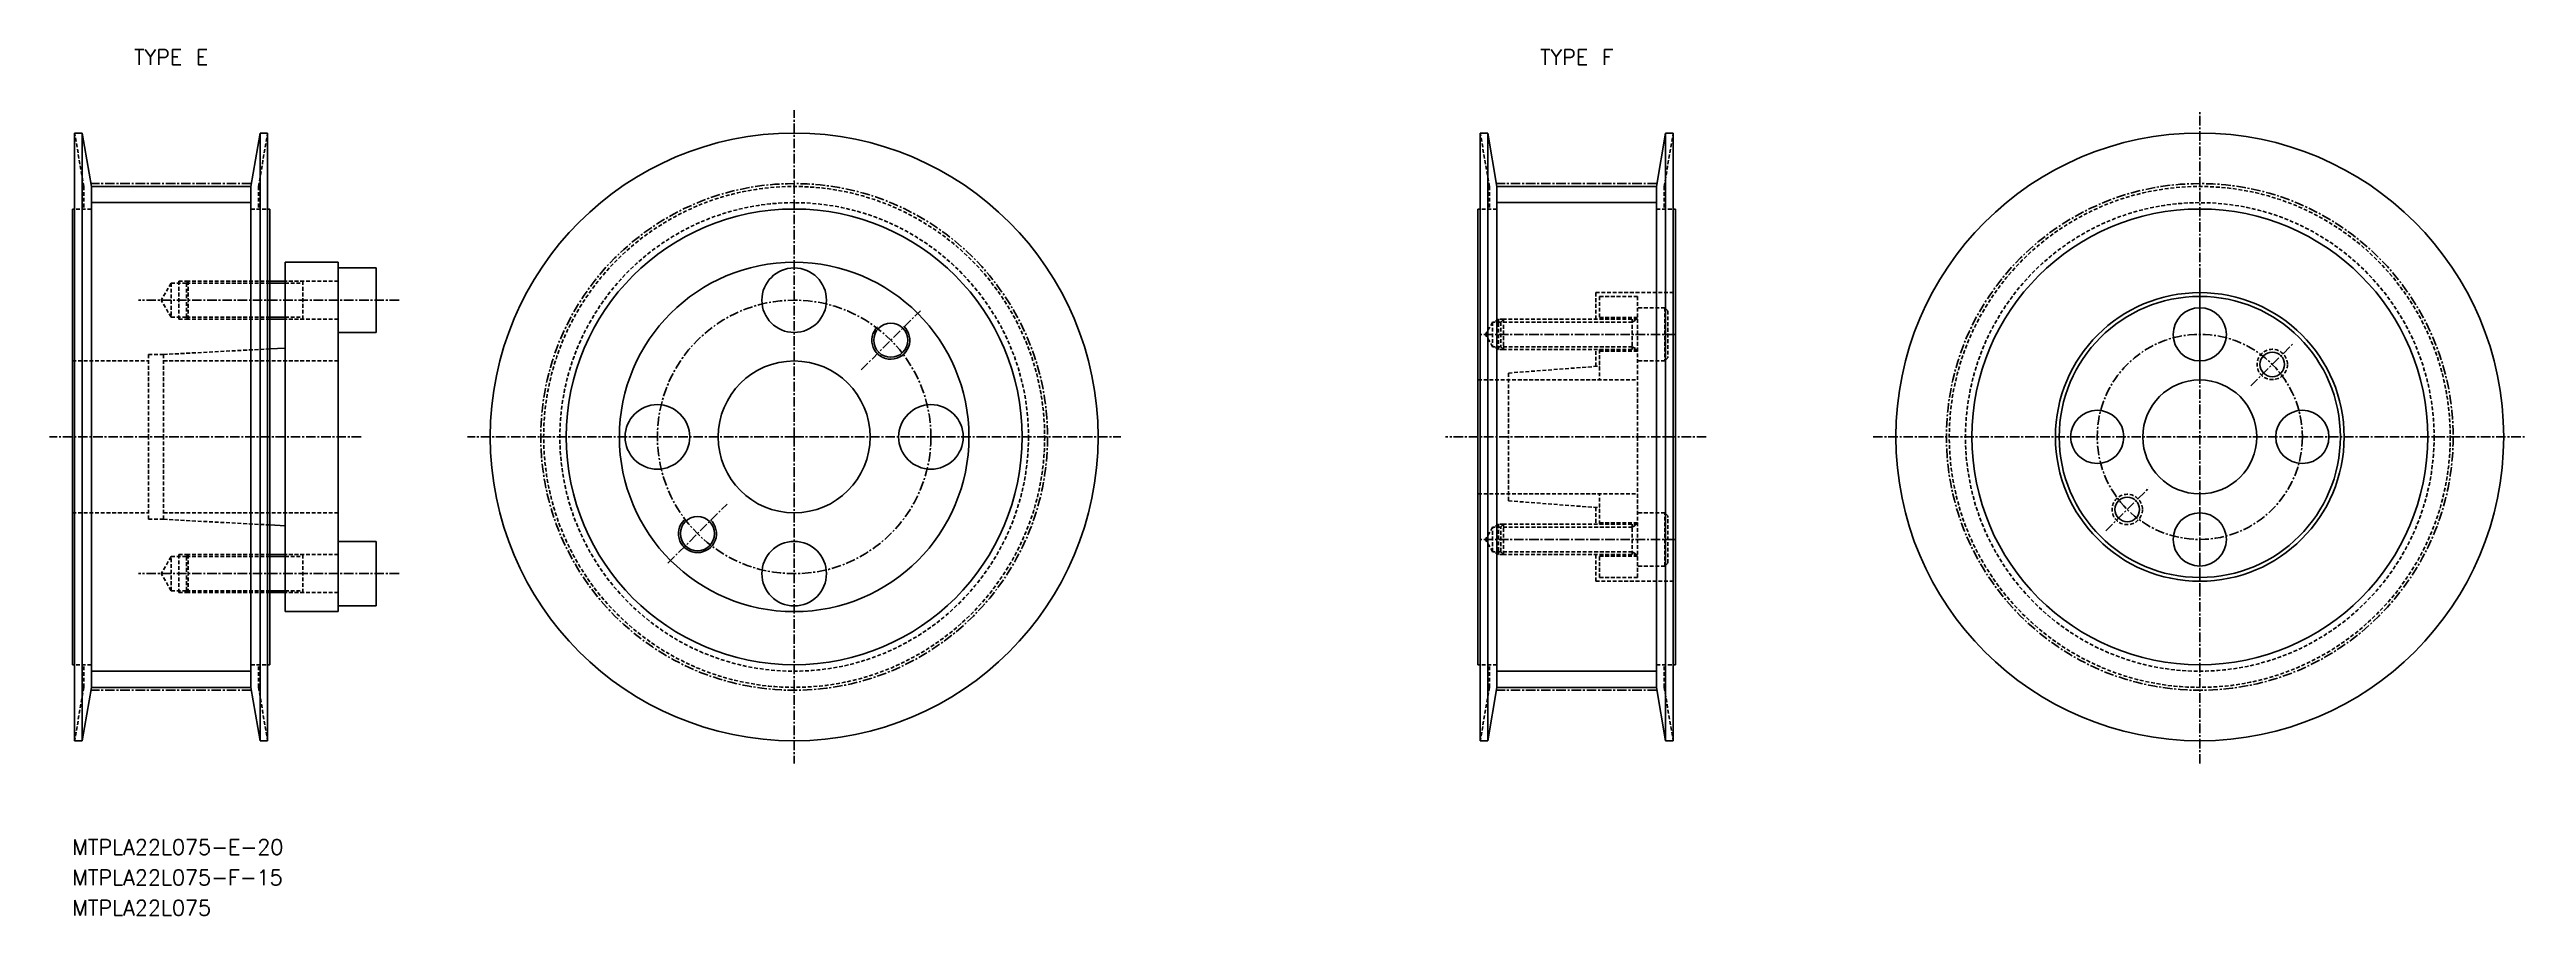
# Model space of a CAD drawing. Extents: x -35 to 291, y 49 to 163.
import ezdxf
from ezdxf.enums import TextEntityAlignment as Align

# ---------------------------------------------------------------- set-up
doc = ezdxf.new("R2010")
doc.units = 0
doc.linetypes.add('CENTER', pattern=[2, 1.25, -0.25, 0.25, -0.25])
doc.linetypes.add('DASHED', pattern=[0.75, 0.5, -0.25])
doc.layers.get('0').update_dxf_attribs({"linetype": 'CONTINUOUS'})
doc.layers.add('CENTER', color=1, linetype='CENTER')
doc.styles.add('MISUMI', font='txt.shx')

msp = doc.modelspace()

# ---------------------------------------------------------------- linework, layer by layer
at = {"color": 3, "linetype": 'DASHED'}
for p, q in [((-30.81, 144.57), (-32.01, 151.6)), ((-7.81, 144.57), (-6.61, 151.6)), ((154.19, 144.57), (152.99, 151.6)), ((177.19, 144.57), (178.39, 151.6)), ((-30.81, 144.57), (-30.81, 141.6)), ((-7.81, 144.57), (-7.81, 141.6)), ((154.19, 144.57), (154.19, 141.6)), ((177.19, 144.57), (177.19, 141.6)), ((-29.81, 141.6), (-32.01, 141.6)), ((-8.81, 141.6), (-6.61, 141.6)), ((155.19, 141.6), (152.99, 141.6)), ((176.19, 141.6), (178.39, 141.6)), ((-19.31, 131.85), (-20.61, 129.6)), ((-17.31, 131.85), (-19.31, 131.85)), ((-19.31, 131.85), (-19.31, 127.35)), ((-17.06, 132.1), (-18.31, 132.1)), ((-18.31, 132.1), (-18.31, 129.6)), ((-17.06, 132.1), (-17.31, 131.85)), ((-17.31, 131.85), (-6.31, 131.85)), ((-17.31, 131.85), (-17.31, 129.6)), ((-6.31, 132.1), (-17.06, 132.1)), ((-17.06, 132.1), (-17.06, 129.6)), ((2.69, 132.1), (-4.31, 132.1)), ((-4.31, 131.85), (-1.98, 131.85)), ((-1.98, 132.1), (-1.98, 129.6)), ((168.19, 130.6), (178.69, 130.6)), ((168.19, 127.1), (168.19, 130.6)), ((-19.31, 127.35), (-20.61, 129.6)), ((-17.31, 127.35), (-19.31, 127.35)), ((-18.31, 127.1), (-18.31, 129.6)), ((-17.31, 127.35), (-17.31, 129.6)), ((-17.31, 127.35), (-6.31, 127.35)), ((-17.06, 127.1), (-17.31, 127.35)), ((-17.06, 127.1), (-17.06, 129.6)), ((-4.31, 127.35), (-1.98, 127.35)), ((-1.98, 127.1), (-1.98, 129.6)), ((173.69, 130.1), (168.69, 130.1)), ((168.69, 130.1), (168.69, 127.1)), ((173.69, 127.3), (168.69, 127.3)), ((173.69, 130.1), (173.69, 111.6)), ((177.29, 128.6), (173.69, 128.6)), ((177.29, 128.6), (177.29, 121.6)), ((177.29, 128.6), (177.69, 128.2)), ((177.69, 128.2), (177.69, 122)), ((-17.06, 127.1), (-18.31, 127.1)), ((-6.31, 127.1), (-17.06, 127.1)), ((2.69, 127.1), (-4.31, 127.1)), ((154.62, 126.72), (153.69, 125.1)), ((154.62, 123.48), (153.69, 125.1)), ((154.62, 126.72), (154.62, 123.48)), ((155.69, 126.72), (154.62, 126.72)), ((155.41, 127.1), (154.76, 126.72)), ((155.41, 123.1), (155.41, 127.1)), ((156.06, 127.1), (155.41, 127.1)), ((155.69, 126.72), (156.06, 127.1)), ((172.99, 126.72), (155.69, 126.72)), ((155.69, 126.72), (155.69, 123.48)), ((173.69, 127.1), (156.06, 127.1)), ((156.06, 127.1), (156.06, 123.1)), ((172.99, 127.1), (172.99, 123.1)), ((172.99, 126.72), (173.64, 127.1)), ((-32.31, 121.6), (-22.31, 121.6)), ((-22.31, 122.45), (-22.31, 111.6)), ((-22.31, 122.45), (-20.31, 122.45)), ((-20.31, 122.45), (-6.31, 123.19)), ((-20.31, 122.45), (-20.31, 111.6)), ((-20.31, 121.6), (2.69, 121.6)), ((155.69, 123.48), (154.62, 123.48)), ((155.41, 123.1), (154.76, 123.48)), ((156.06, 123.1), (155.41, 123.1)), ((172.99, 123.48), (155.69, 123.48)), ((156.06, 123.1), (155.69, 123.48)), ((173.69, 123.1), (156.06, 123.1)), ((156.69, 120.01), (168.69, 120.92)), ((168.19, 120.89), (168.19, 123.1)), ((168.69, 123.1), (168.69, 119.1)), ((173.69, 122.9), (168.69, 122.9)), ((172.99, 123.48), (173.64, 123.1)), ((177.29, 121.6), (173.69, 121.6)), ((177.29, 121.6), (177.69, 122)), ((152.69, 119.1), (173.69, 119.1)), ((156.69, 120.01), (156.69, 111.6)), ((-22.31, 100.75), (-22.31, 111.6)), ((-20.31, 100.75), (-20.31, 111.6)), ((156.69, 103.19), (156.69, 111.6)), ((173.69, 93.1), (173.69, 111.6)), ((-32.31, 101.6), (-22.31, 101.6)), ((-20.31, 101.6), (2.69, 101.6)), ((152.69, 104.1), (173.69, 104.1)), ((156.69, 103.19), (168.69, 102.27)), ((168.19, 102.31), (168.19, 100.1)), ((168.69, 100.1), (168.69, 104.1)), ((177.29, 101.6), (173.69, 101.6)), ((177.29, 94.6), (177.29, 101.6)), ((177.29, 101.6), (177.69, 101.2)), ((177.69, 95), (177.69, 101.2)), ((-22.31, 100.75), (-20.31, 100.75)), ((-20.31, 100.75), (-6.31, 100.01)), ((154.62, 99.72), (153.69, 98.1)), ((154.62, 96.48), (153.69, 98.1)), ((154.62, 96.48), (154.62, 99.72)), ((155.69, 99.72), (154.62, 99.72)), ((155.41, 100.1), (154.76, 99.72)), ((155.41, 100.1), (155.41, 96.1)), ((156.06, 100.1), (155.41, 100.1)), ((156.06, 100.1), (155.69, 99.72)), ((172.99, 99.72), (155.69, 99.72)), ((155.69, 96.48), (155.69, 99.72)), ((173.69, 100.1), (156.06, 100.1)), ((156.06, 96.1), (156.06, 100.1)), ((173.69, 100.3), (168.69, 100.3)), ((172.99, 96.1), (172.99, 100.1)), ((172.99, 99.72), (173.64, 100.1)), ((-19.31, 95.85), (-20.61, 93.6)), ((-19.31, 91.35), (-19.31, 95.85)), ((-17.31, 95.85), (-19.31, 95.85)), ((-18.31, 96.1), (-18.31, 93.6)), ((-17.06, 96.1), (-18.31, 96.1)), ((-17.06, 96.1), (-17.31, 95.85)), ((-17.31, 95.85), (-17.31, 93.6)), ((-17.31, 95.85), (-6.31, 95.85)), ((-17.06, 96.1), (-17.06, 93.6)), ((-6.31, 96.1), (-17.06, 96.1)), ((2.69, 96.1), (-4.31, 96.1)), ((-4.31, 95.85), (-1.98, 95.85)), ((-1.98, 96.1), (-1.98, 93.6)), ((155.69, 96.48), (154.62, 96.48)), ((155.41, 96.1), (154.76, 96.48)), ((156.06, 96.1), (155.41, 96.1)), ((172.99, 96.48), (155.69, 96.48)), ((155.69, 96.48), (156.06, 96.1)), ((173.69, 96.1), (156.06, 96.1)), ((168.19, 96.1), (168.19, 92.6)), ((168.69, 93.1), (168.69, 96.1)), ((173.69, 95.9), (168.69, 95.9)), ((172.99, 96.48), (173.64, 96.1)), ((177.29, 94.6), (173.69, 94.6)), ((177.29, 94.6), (177.69, 95)), ((-19.31, 91.35), (-20.61, 93.6)), ((-17.31, 91.35), (-19.31, 91.35)), ((-18.31, 91.1), (-18.31, 93.6)), ((-17.31, 91.35), (-17.31, 93.6)), ((-17.31, 91.35), (-6.31, 91.35)), ((-17.06, 91.1), (-17.31, 91.35)), ((-17.06, 91.1), (-17.06, 93.6)), ((-4.31, 91.35), (-1.98, 91.35)), ((-1.98, 91.1), (-1.98, 93.6)), ((168.19, 92.6), (178.69, 92.6)), ((173.69, 93.1), (168.69, 93.1)), ((-17.06, 91.1), (-18.31, 91.1)), ((-6.31, 91.1), (-17.06, 91.1)), ((2.69, 91.1), (-4.31, 91.1)), ((-29.81, 81.6), (-32.01, 81.6)), ((-30.81, 78.63), (-30.81, 81.6)), ((-8.81, 81.6), (-6.61, 81.6)), ((-7.81, 78.63), (-7.81, 81.6)), ((155.19, 81.6), (152.99, 81.6)), ((154.19, 78.63), (154.19, 81.6)), ((176.19, 81.6), (178.39, 81.6)), ((177.19, 78.63), (177.19, 81.6)), ((-30.81, 78.63), (-32.01, 71.6)), ((-7.81, 78.63), (-6.61, 71.6)), ((154.19, 78.63), (152.99, 71.6)), ((177.19, 78.63), (178.39, 71.6))]:
    msp.add_line(p, q, dxfattribs=at)
at = {"color": 7, "linetype": 'CONTINUOUS'}
for p, q in [((-32.01, 151.6), (-32.01, 141.6)), ((-31.01, 151.6), (-32.01, 151.6)), ((-31.01, 151.6), (-31.01, 71.6)), ((-29.81, 144.57), (-31.01, 151.6)), ((-8.81, 144.57), (-7.61, 151.6)), ((-7.61, 151.6), (-7.61, 71.6)), ((-7.61, 151.6), (-6.61, 151.6)), ((-6.61, 151.6), (-6.61, 141.6)), ((152.99, 151.6), (152.99, 141.6)), ((153.99, 151.6), (152.99, 151.6)), ((153.99, 151.6), (153.99, 71.6)), ((155.19, 144.57), (153.99, 151.6)), ((176.19, 144.57), (177.39, 151.6)), ((177.39, 151.6), (177.39, 71.6)), ((177.39, 151.6), (178.39, 151.6)), ((178.39, 151.6), (178.39, 141.6)), ((-8.81, 144.57), (-29.81, 144.57)), ((-29.81, 144.57), (-29.81, 141.6)), ((-8.81, 144.57), (-8.81, 141.6)), ((176.19, 144.57), (155.19, 144.57)), ((155.19, 144.57), (155.19, 141.6)), ((176.19, 144.57), (176.19, 141.6)), ((-32.31, 141.6), (-32.31, 111.6)), ((-32.01, 141.6), (-32.31, 141.6)), ((-32.01, 141.6), (-32.01, 111.6)), ((-29.81, 141.6), (-29.81, 81.6)), ((-8.81, 141.6), (-8.81, 81.6)), ((-6.61, 141.6), (-6.61, 111.6)), ((-6.61, 141.6), (-6.31, 141.6)), ((-6.31, 141.6), (-6.31, 132.1)), ((152.69, 141.6), (152.69, 81.6)), ((152.99, 141.6), (152.69, 141.6)), ((152.99, 141.6), (152.99, 111.6)), ((155.19, 141.6), (155.19, 81.6)), ((176.19, 141.6), (176.19, 81.6)), ((178.39, 141.6), (178.39, 111.6)), ((178.39, 141.6), (178.69, 141.6)), ((178.69, 81.6), (178.69, 141.6)), ((-4.31, 134.6), (2.69, 134.6)), ((-4.31, 134.6), (-4.31, 132.1)), ((2.69, 134.6), (2.69, 133.85)), ((2.69, 133.85), (2.69, 125.35)), ((2.69, 133.85), (7.69, 133.85)), ((7.69, 133.85), (7.69, 129.6)), ((-6.31, 132.1), (-6.31, 127.1)), ((-4.31, 132.1), (-6.31, 132.1)), ((-4.31, 132.1), (-4.31, 127.1)), ((7.69, 125.35), (7.69, 129.6)), ((-4.31, 127.1), (-6.31, 127.1)), ((-6.31, 127.1), (-6.31, 123.19)), ((-4.31, 127.1), (-4.31, 123.3)), ((2.69, 125.35), (2.69, 111.6)), ((2.69, 125.35), (7.69, 125.35)), ((-4.31, 123.3), (-6.31, 123.19)), ((-6.31, 123.19), (-6.31, 111.6)), ((-4.31, 123.3), (-4.31, 111.6)), ((-32.31, 81.6), (-32.31, 111.6)), ((-32.01, 81.6), (-32.01, 111.6)), ((-6.61, 81.6), (-6.61, 111.6)), ((-6.31, 100.01), (-6.31, 111.6)), ((-4.31, 99.9), (-4.31, 111.6)), ((2.69, 97.85), (2.69, 111.6)), ((152.99, 81.6), (152.99, 111.6)), ((178.39, 81.6), (178.39, 111.6)), ((-6.31, 96.1), (-6.31, 100.01)), ((-4.31, 99.9), (-6.31, 100.01)), ((-4.31, 96.1), (-4.31, 99.9)), ((2.69, 89.35), (2.69, 97.85)), ((2.69, 97.85), (7.69, 97.85)), ((7.69, 97.85), (7.69, 93.6)), ((-6.31, 91.1), (-6.31, 96.1)), ((-4.31, 96.1), (-6.31, 96.1)), ((-4.31, 91.1), (-4.31, 96.1)), ((7.69, 89.35), (7.69, 93.6)), ((-6.31, 81.6), (-6.31, 91.1)), ((-4.31, 91.1), (-6.31, 91.1)), ((-4.31, 88.6), (-4.31, 91.1)), ((-4.31, 88.6), (2.69, 88.6)), ((2.69, 89.35), (7.69, 89.35)), ((2.69, 88.6), (2.69, 89.35)), ((-32.01, 81.6), (-32.31, 81.6)), ((-32.01, 71.6), (-32.01, 81.6)), ((-29.81, 78.63), (-29.81, 81.6)), ((-8.81, 78.63), (-8.81, 81.6)), ((-6.61, 71.6), (-6.61, 81.6)), ((-6.61, 81.6), (-6.31, 81.6)), ((152.99, 81.6), (152.69, 81.6)), ((152.99, 71.6), (152.99, 81.6)), ((155.19, 78.63), (155.19, 81.6)), ((176.19, 78.63), (176.19, 81.6)), ((178.39, 71.6), (178.39, 81.6)), ((178.39, 81.6), (178.69, 81.6)), ((-29.81, 78.63), (-31.01, 71.6)), ((-8.81, 78.63), (-29.81, 78.63)), ((-8.81, 78.63), (-7.61, 71.6)), ((155.19, 78.63), (153.99, 71.6)), ((176.19, 78.63), (155.19, 78.63)), ((176.19, 78.63), (177.39, 71.6)), ((-31.01, 71.6), (-32.01, 71.6)), ((-7.61, 71.6), (-6.61, 71.6)), ((153.99, 71.6), (152.99, 71.6)), ((177.39, 71.6), (178.39, 71.6))]:
    msp.add_line(p, q, dxfattribs=at)
at = {"color": 3, "linetype": 'CONTINUOUS'}
for p, q in [((-8.81, 142.44), (-29.81, 142.44)), ((176.19, 142.44), (155.19, 142.44)), ((-8.81, 80.76), (-29.81, 80.76)), ((176.19, 80.76), (155.19, 80.76))]:
    msp.add_line(p, q, dxfattribs=at)
at = {"color": 3}
for p, q in [((-4.31, 131.85), (-6.31, 131.85)), ((-4.31, 127.35), (-6.31, 127.35)), ((-4.31, 95.85), (-6.31, 95.85)), ((-4.31, 91.35), (-6.31, 91.35))]:
    msp.add_line(p, q, dxfattribs=at)
at = {"color": 7, "linetype": 'CONTINUOUS'}
for centre, radius in [((62.69, 111.6), 40), ((247.69, 111.6), 40), ((62.69, 111.6), 30), ((247.69, 111.6), 30), ((62.69, 111.6), 23), ((62.69, 111.6), 23), ((62.69, 129.6), 4.25), ((247.69, 111.6), 19), ((247.69, 111.6), 18.5), ((247.69, 125.1), 3.5), ((75.41, 124.33), 2.25), ((62.69, 111.6), 10), ((257.23, 121.14), 1.62), ((247.69, 111.6), 7.5), ((44.69, 111.6), 4.25), ((80.69, 111.6), 4.25), ((234.19, 111.6), 3.5), ((261.19, 111.6), 3.5), ((49.96, 98.87), 2.25), ((238.14, 102.05), 1.62), ((247.69, 98.1), 3.5), ((62.69, 93.6), 4.25)]:
    msp.add_circle(centre, radius, dxfattribs=at)
at = {"color": 3, "linetype": 'DASHED'}
for centre, radius in [((62.69, 111.6), 32.97), ((247.69, 111.6), 32.97), ((62.69, 111.6), 30.84), ((247.69, 111.6), 30.84), ((257.23, 121.14), 2), ((238.14, 102.05), 2)]:
    msp.add_circle(centre, radius, dxfattribs=at)
at = {"color": 3}
for centre in [(75.41, 124.33), (49.96, 98.87)]:
    msp.add_arc(centre, 2.5, 135, 47, dxfattribs=at)
at = {"layer": 'CENTER', "color": 1, "linetype": 'CENTER'}
for p, q in [((62.69, 111.6), (62.69, 154.6)), ((247.69, 68.6), (247.69, 154.6)), ((-8.75, 144.95), (-29.88, 144.95)), ((176.25, 144.95), (155.12, 144.95)), ((62.69, 136.85), (62.69, 122.35)), ((247.69, 132.1), (247.69, 119.1)), ((10.69, 129.6), (-23.61, 129.6)), ((71.52, 120.44), (79.3, 128.22)), ((178.69, 125.1), (152.69, 125.1)), ((254.4, 118.32), (260.06, 123.97)), ((5.69, 111.6), (-35.31, 111.6)), ((62.69, 111.6), (19.69, 111.6)), ((37.44, 111.6), (51.94, 111.6)), ((62.69, 111.6), (105.69, 111.6)), ((62.69, 111.6), (62.69, 68.6)), ((87.94, 111.6), (73.44, 111.6)), ((182.73, 111.6), (148.41, 111.6)), ((204.69, 111.6), (290.69, 111.6)), ((235.31, 99.22), (240.97, 104.88)), ((46.07, 94.98), (53.85, 102.76)), ((247.69, 91.1), (247.69, 104.1)), ((62.69, 86.35), (62.69, 100.85)), ((178.69, 98.1), (152.69, 98.1)), ((10.69, 93.6), (-23.61, 93.6)), ((-8.75, 78.25), (-29.88, 78.25)), ((176.25, 78.25), (155.12, 78.25))]:
    msp.add_line(p, q, dxfattribs=at)
for centre, radius in [((62.69, 111.6), 33.35), ((247.69, 111.6), 33.35), ((62.69, 111.6), 18), ((247.69, 111.6), 13.5)]:
    msp.add_circle(centre, radius, dxfattribs=at)

# ---------------------------------------------------------------- texts
at = {"color": 7, "linetype": 'CONTINUOUS', "style": 'MISUMI'}
for s, p in [('TYPE E', (-19.31, 161.6)), ('TYPE F', (165.69, 161.6))]:
    msp.add_text(s, height=2, dxfattribs=at).set_placement(p, align=Align.MIDDLE_CENTER)
for s, p in [('MTPLA22L075-E-20', (-32.31, 56.6)), ('MTPLA22L075-F-15', (-32.31, 52.6)), ('MTPLA22L075', (-32.31, 48.6))]:
    msp.add_text(s, height=2, dxfattribs=at).set_placement(p)

doc.saveas('drawing.dxf')
